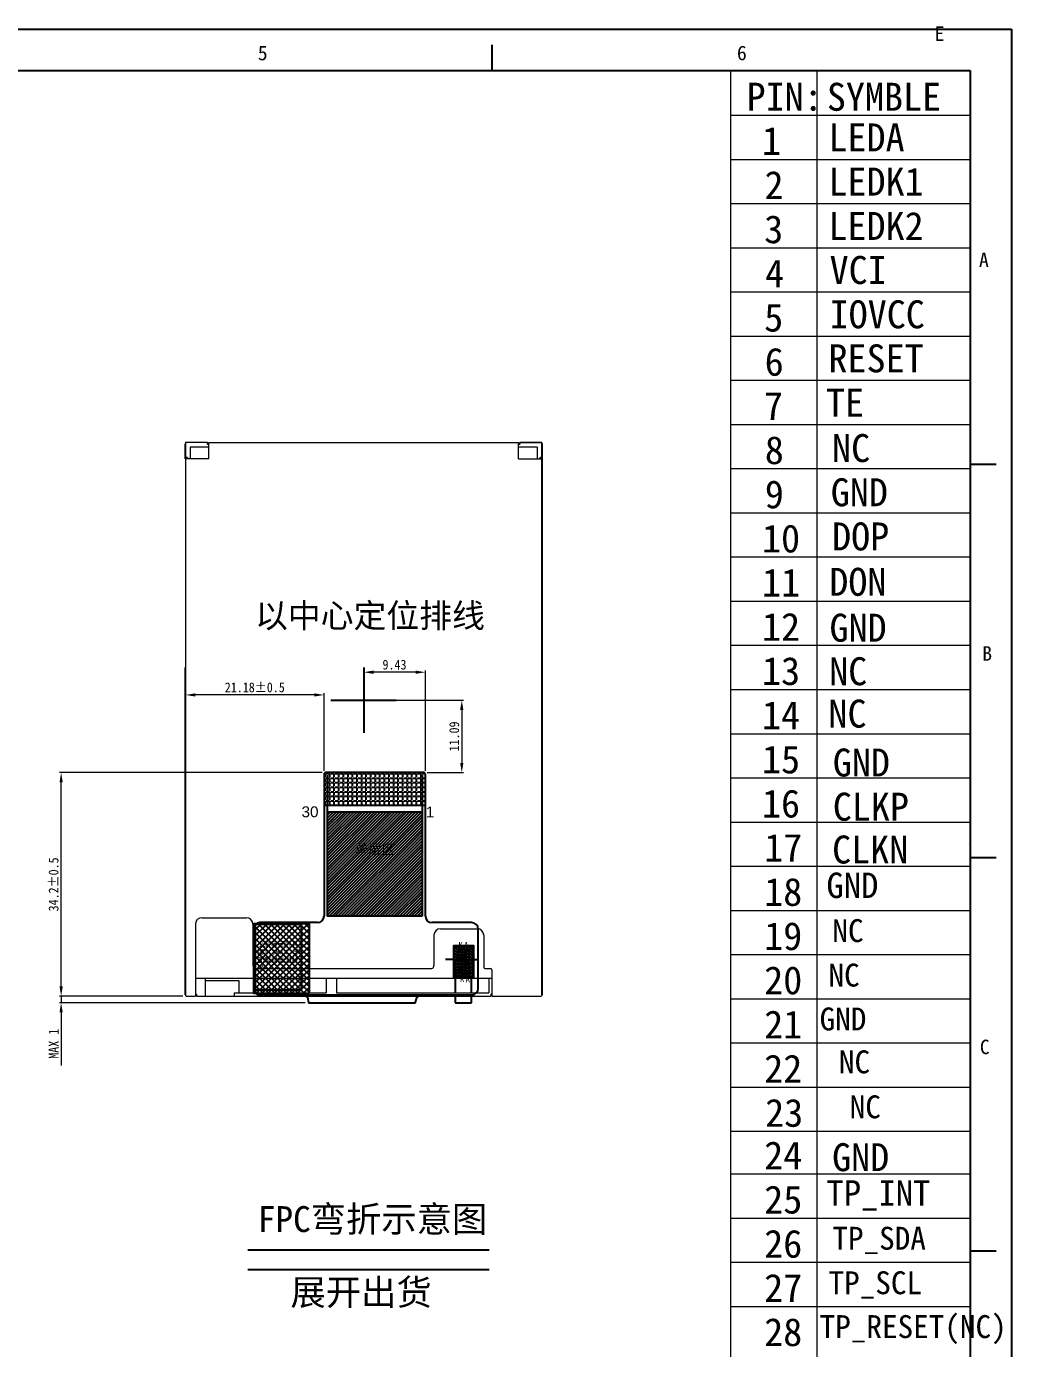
# Model space of a CAD drawing. Header units: millimetres. Extents: x 4482 to 4934, y -79 to 235.
# Drawn here: x 4782.8 to 4933.5, y 32.7 to 235 of the extents above; entities that cross this region are included whole.
import ezdxf
from ezdxf.enums import TextEntityAlignment as Align

# ---------------------------------------------------------------- set-up
doc = ezdxf.new("R2010")
doc.units = ezdxf.units.MM
doc.header["$PDMODE"] = 67
doc.layers.get('Defpoints').update_dxf_attribs({"lineweight": 18})
for name, color, linetype in [('', 7, 'Continuous'), ('BL', 7, 'Continuous'), ('BZ-Bottom', 181, 'Continuous'), ('DIM（标注）', 3, 'Continuous'), ('FPC', 5, 'Continuous'), ('TK', 151, 'Continuous'), ('标 注', 3, 'Continuous')]:
    doc.layers.add(name, color=color, linetype=linetype)
doc.layers.add('dim', color=84, linetype='Continuous', lineweight=9)
doc.styles.add('C-E02$0$HZ', font='')
doc.styles.add('St', font='', dxfattribs={"height": 2})
doc.styles.get("Standard").update_dxf_attribs({"font": 'arial.ttf'})
doc.styles.add('STYLE1', font='', dxfattribs={"width": 0.9})
doc.styles.add('宋', font='', dxfattribs={"height": 2})
doc.styles.add('宋体', font='')
doc.styles.get('C-E02$0$HZ').set_extended_font_data('SimSun')
doc.styles.get('St').set_extended_font_data('SimSun')
doc.styles.get('STYLE1').set_extended_font_data('KaiTi_GB2312')
doc.styles.get('宋').set_extended_font_data('SimSun')
doc.styles.get('宋体').set_extended_font_data('宋体')
doc.dimstyles.new('STANDARD$0', dxfattribs={"dimtxt": 1.5, "dimasz": 1.5, "dimexe": 0.25, "dimexo": 0.5, "dimgap": 0.4, "dimtad": 1, "dimzin": 9, "dimdsep": 46, "dimtxsty": 'STYLE1', "dimcen": 1.5, "dimclrd": 256, "dimclre": 256, "dimclrt": 256, "dimadec": 0, "dimazin": 0, "dimtfac": 1, "dimtmove": 0, "dimatfit": 3, "dimfxl": 1, "dimtolj": 1, "dimtzin": 0, "dimlwd": 5, "dimlwe": 5, "dimarcsym": 0})

# ---------------------------------------------------------------- blocks, each defined once
blk = doc.blocks.new('A$C7E87390C')
at = {"layer": 'BZ-Bottom', "lineweight": 5}
for p, q in [((3.55, 82.21), (3.55, 84.71)), ((3.55, 84.71), (50.93, 84.71)), ((50.93, 82.21), (50.93, 84.71)), ((0, 82.21), (0, 0.1)), ((3.55, 82.21), (0, 82.21)), ((50.93, 82.21), (54.48, 82.21)), ((54.48, 82.21), (54.48, 0.1)), ((1.5, 11), (1.5, 0)), ((2.5, 12), (9.3, 12)), ((10.3, 11), (10.3, 4.71)), ((39, 10.31), (44.6, 10.31)), ((38, 9.31), (38, 4.71)), ((45.6, 9.31), (45.6, 4.41)), ((10.8, 4.21), (37.5, 4.21)), ((45.8, 4.21), (46.63, 4.21)), ((46.83, 4.01), (46.83, 0)), ((0.1, 0), (1.5, 0)), ((46.83, 0), (54.38, 0))]:
    blk.add_line(p, q, dxfattribs=at)
for centre, radius, start, end in [((2.5, 11), 1, 90, 180), ((9.3, 11), 1, 360, 90), ((39, 9.31), 1, 90, 180), ((44.6, 9.31), 1, 360, 90), ((10.8, 4.71), 0.5, 180, 270), ((37.5, 4.71), 0.5, 270, 360), ((45.8, 4.41), 0.2, 180, 270), ((46.63, 4.01), 0.2, 0, 90), ((0.1, 0.1), 0.1, 180, 270), ((54.38, 0.1), 0.1, 270, 0)]:
    blk.add_arc(centre, radius, start, end, dxfattribs=at)
blk = doc.blocks.new('*D32')
at = {"layer": 'Defpoints', "color": 0}
for p in [(4788.15, 120.8), (4828.56, 120.8), (4807.28, 86.6)]:
    blk.add_point(p, dxfattribs=at)
at = {"layer": '标 注', "lineweight": 5}
for p, q in [((4828.06, 120.8), (4787.9, 120.8)), ((4788.15, 88.1), (4788.15, 119.3)), ((4806.78, 86.6), (4787.9, 86.6))]:
    blk.add_line(p, q, dxfattribs=at)
at = {"layer": '标 注'}
for points in [[(4787.9, 119.3), (4788.4, 119.3), (4788.15, 120.8)], [(4787.9, 88.1), (4788.4, 88.1), (4788.15, 86.6)]]:
    blk.add_solid(points, dxfattribs=at)
at = {"layer": '标 注', "insert": (4787, 103.7), "char_height": 1.5, "attachment_point": 5, "rotation": 90, "style": 'STYLE1'}
blk.add_mtext('\\A1;34.2%%P0.5', dxfattribs=at)
blk = doc.blocks.new('*D33')
at = {"layer": 'Defpoints', "color": 0}
for p in [(4807.18, 132.69), (4807.18, 126.43), (4828.36, 120.6)]:
    blk.add_point(p, dxfattribs=at)
at = {"layer": '标 注', "lineweight": 5}
for p, q in [((4807.18, 126.93), (4807.18, 132.94)), ((4826.86, 132.69), (4808.68, 132.69)), ((4828.36, 121.1), (4828.36, 132.94))]:
    blk.add_line(p, q, dxfattribs=at)
at = {"layer": '标 注'}
for points in [[(4808.68, 132.94), (4808.68, 132.44), (4807.18, 132.69)], [(4826.86, 132.94), (4826.86, 132.44), (4828.36, 132.69)]]:
    blk.add_solid(points, dxfattribs=at)
at = {"layer": '标 注', "insert": (4817.77, 133.84), "char_height": 1.5, "attachment_point": 5, "style": 'STYLE1'}
blk.add_mtext('\\A1;21.18%%P0.5', dxfattribs=at)
blk = doc.blocks.new('*D34')
at = {"layer": 'Defpoints', "color": 0}
for p in [(4788.15, 85.6), (4807.28, 86.6), (4826, 85.6)]:
    blk.add_point(p, dxfattribs=at)
at = {"layer": '标 注', "lineweight": 5}
for p, q in [((4788.15, 88.1), (4788.15, 89.6)), ((4806.78, 86.6), (4787.9, 86.6)), ((4825.5, 85.6), (4787.9, 85.6)), ((4788.15, 86.6), (4788.15, 85.6)), ((4788.15, 84.1), (4788.15, 76.01))]:
    blk.add_line(p, q, dxfattribs=at)
at = {"layer": '标 注'}
for points in [[(4787.9, 88.1), (4788.4, 88.1), (4788.15, 86.6)], [(4787.9, 84.1), (4788.4, 84.1), (4788.15, 85.6)]]:
    blk.add_solid(points, dxfattribs=at)
at = {"layer": '标 注', "insert": (4787, 79.31), "char_height": 1.5, "attachment_point": 5, "rotation": 90, "style": 'STYLE1'}
blk.add_mtext('\\A1;MAX 1', dxfattribs=at)
blk = doc.blocks.new('*D35')
at = {"layer": 'Defpoints', "color": 0}
for p in [(4834.43, 131.89), (4843.65, 120.8), (4849.43, 120.8)]:
    blk.add_point(p, dxfattribs=at)
at = {"layer": '标 注', "lineweight": 5}
for p, q in [((4834.93, 131.89), (4849.68, 131.89)), ((4849.43, 130.39), (4849.43, 122.3)), ((4844.15, 120.8), (4849.68, 120.8))]:
    blk.add_line(p, q, dxfattribs=at)
at = {"layer": '标 注'}
for points in [[(4849.18, 130.39), (4849.68, 130.39), (4849.43, 131.89)], [(4849.18, 122.3), (4849.68, 122.3), (4849.43, 120.8)]]:
    blk.add_solid(points, dxfattribs=at)
at = {"layer": '标 注', "insert": (4848.28, 126.34), "char_height": 1.5, "attachment_point": 5, "rotation": 90, "style": 'STYLE1'}
blk.add_mtext('\\A1;11.09', dxfattribs=at)
blk = doc.blocks.new('*D36')
at = {"layer": 'Defpoints', "color": 0}
for p in [(4834.43, 136.17), (4834.43, 131.89), (4843.86, 120.6)]:
    blk.add_point(p, dxfattribs=at)
at = {"layer": '标 注', "lineweight": 5}
for p, q in [((4834.43, 132.39), (4834.43, 136.42)), ((4842.36, 136.17), (4835.93, 136.17)), ((4843.86, 121.1), (4843.86, 136.42))]:
    blk.add_line(p, q, dxfattribs=at)
at = {"layer": '标 注'}
for points in [[(4835.93, 136.42), (4835.93, 135.92), (4834.43, 136.17)], [(4842.36, 136.42), (4842.36, 135.92), (4843.86, 136.17)]]:
    blk.add_solid(points, dxfattribs=at)
at = {"layer": '标 注', "insert": (4839.14, 137.32), "char_height": 1.5, "attachment_point": 5, "style": 'STYLE1'}
blk.add_mtext('\\A1;9.43', dxfattribs=at)

msp = doc.modelspace()

# ---------------------------------------------------------------- hatches: boundary and pattern name
h = msp.add_hatch()
h.set_pattern_fill('ANSI37', color=2, scale=0.2, style=0)
h.set_pattern_definition([(225, (6414.7673, 716.6209), (0.4490128, -0.4490128), []), (315, (6414.7673, 716.6209), (0.4490128, 0.4490128), [])])
h.paths.add_polyline_path([(4826.079, 86.999), (4817.642, 86.999), (4817.642, 97.707), (4826.079, 97.707)])
at = {"layer": 'DIM（标注）'}
h = msp.add_hatch(dxfattribs=at)
h.set_pattern_fill('ANSI37', color=2, scale=0.1, style=0)
h.set_pattern_definition([(225, (9842.8558, 1640.82944), (0.224506403, -0.224506403), []), (315, (9842.8558, 1640.82944), (0.224506403, 0.224506403), [])])
h.paths.add_polyline_path([(4851.222, 89.358), (4848.222, 89.358), (4848.222, 94.358), (4851.222, 94.358)])
at = {"layer": 'FPC'}
h = msp.add_hatch(dxfattribs=at)
h.set_pattern_fill('ANGLE', color=6, scale=0.1, style=0)
h.set_pattern_definition([(180, (9504.2472, 191.173), (0, -0.6985), [0.508, -0.1905]), (270, (9504.2472, 191.173), (0.6985, -4e-17), [0.508, -0.1905])])
h.paths.add_polyline_path([(4828.358, 120.6), (4828.358, 115.8), (4843.858, 115.8), (4843.858, 120.6, 0.4142136), (4843.658, 120.8), (4828.558, 120.8, 0.4142136)])
at = {"layer": '标 注'}
h = msp.add_hatch(dxfattribs=at)
h.set_pattern_fill('ANSI31', color=0, scale=0.1, style=0)
h.set_pattern_definition([(225, (9504.24723, 447.71762), (0.224506403, -0.224506403), [])])
h.paths.add_polyline_path([(4828.858, 98.848), (4843.358, 98.848), (4843.358, 114.8), (4828.858, 114.8)])
h.paths.add_polyline_path([(4832.727, 110.504), (4839.628, 110.504), (4839.628, 107.768), (4832.727, 107.768)], flags=24)

# ---------------------------------------------------------------- linework, layer by layer
at = {"layer": '', "color": 0}
msp.add_line((4927.183, 214.249), (4927.183, 54.805), dxfattribs=at)
at = {"color": 7, "linetype": 'Continuous'}
for p, q in [((4482.004, 234.562), (4933.52, 234.562)), ((4933.52, 234.562), (4933.52, -79.124))]:
    msp.add_line(p, q, dxfattribs=at)
at = {"linetype": 'Continuous'}
for p, q in [((4854.069, 228.224), (4854.069, 232.185)), ((4488.341, 228.224), (4927.183, 228.224)), ((4927.183, 228.224), (4927.183, -72.786)), ((4927.183, 168.022), (4931.144, 168.022)), ((4927.183, 107.82), (4931.144, 107.82)), ((4927.183, 47.618), (4931.144, 47.618))]:
    msp.add_line(p, q, dxfattribs=at)
at = {"color": 0, "linetype": 'ByBlock', "lineweight": 0}
for p, q in [((4890.529, 228.224), (4890.529, 18.838)), ((4890.529, 228.224), (4927.183, 228.224)), ((4903.743, 228.224), (4903.743, 18.838)), ((4890.529, 221.408), (4927.183, 221.408)), ((4890.529, 214.647), (4927.183, 214.647)), ((4890.529, 207.887), (4927.183, 207.887)), ((4890.529, 201.126), (4927.183, 201.126)), ((4890.529, 194.366), (4927.183, 194.366)), ((4890.529, 187.605), (4927.183, 187.605)), ((4890.529, 180.845), (4927.183, 180.845)), ((4890.529, 174.084), (4927.183, 174.084)), ((4890.529, 167.324), (4927.183, 167.324)), ((4890.529, 160.563), (4927.183, 160.563)), ((4890.529, 153.803), (4927.183, 153.803)), ((4890.529, 147.042), (4927.183, 147.042)), ((4890.529, 140.282), (4927.183, 140.282)), ((4890.529, 133.521), (4927.183, 133.521)), ((4890.529, 126.761), (4927.183, 126.761)), ((4890.529, 120), (4927.183, 120)), ((4890.529, 113.24), (4927.183, 113.24)), ((4890.529, 106.479), (4927.183, 106.479)), ((4890.529, 99.719), (4927.183, 99.719)), ((4890.529, 92.958), (4927.183, 92.958)), ((4890.529, 86.198), (4927.183, 86.198)), ((4890.529, 79.437), (4927.183, 79.437)), ((4890.529, 72.677), (4927.183, 72.677)), ((4890.529, 65.916), (4927.183, 65.916)), ((4890.529, 59.401), (4927.183, 59.401)), ((4890.529, 52.64), (4927.183, 52.64)), ((4890.529, 45.88), (4927.183, 45.88)), ((4890.529, 39.119), (4927.183, 39.119))]:
    msp.add_line(p, q, dxfattribs=at)
at = {"lineweight": 5}
for p, q in [((4808.83, 86.898), (4808.83, 86.798)), ((4853.86, 86.898), (4853.86, 86.598))]:
    msp.add_line(p, q, dxfattribs=at)
at = {"color": 1}
for p, q in [((4816.717, 47.786), (4853.614, 47.786)), ((4816.717, 44.786), (4853.614, 44.786))]:
    msp.add_line(p, q, dxfattribs=at)
at = {"color": 2}
msp.add_lwpolyline([(4826.079, 86.999), (4817.642, 86.999), (4817.642, 97.707), (4826.079, 97.707)], close=True, dxfattribs=at)
at = {"color": 1}
msp.add_lwpolyline([(4817.841, 87.559), (4824.903, 87.559), (4824.903, 97.555), (4817.841, 97.555)], close=True, dxfattribs=at)
at = {"layer": 'BL', "lineweight": 5}
for p, q in [((4810.528, 171.308), (4807.18, 171.308)), ((4807.18, 171.308), (4807.18, 169.008)), ((4810.528, 171.308), (4807.18, 171.308)), ((4807.18, 171.308), (4807.18, 164.508)), ((4810.728, 170.608), (4807.88, 170.608)), ((4807.88, 170.608), (4807.88, 168.808)), ((4810.528, 171.308), (4810.528, 171.108)), ((4810.528, 171.308), (4810.528, 171.108)), ((4810.528, 171.108), (4810.528, 171.308)), ((4810.528, 171.308), (4810.528, 171.008)), ((4810.528, 171.108), (4810.628, 171.108)), ((4810.528, 171.108), (4810.628, 171.108)), ((4810.728, 171.108), (4810.528, 171.108)), ((4810.728, 171.008), (4810.528, 171.008)), ((4858.313, 171.108), (4858.113, 171.108)), ((4858.313, 171.008), (4858.113, 171.008)), ((4860.96, 170.608), (4858.113, 170.608)), ((4858.313, 171.108), (4858.213, 171.108)), ((4858.313, 171.108), (4858.213, 171.108)), ((4861.66, 171.308), (4858.313, 171.308)), ((4858.313, 171.308), (4858.313, 171.108)), ((4858.313, 171.308), (4861.66, 171.308)), ((4858.313, 171.308), (4858.313, 171.108)), ((4858.313, 171.308), (4858.313, 171.108)), ((4858.313, 171.108), (4858.313, 171.308)), ((4858.313, 171.108), (4858.313, 171.308)), ((4861.66, 171.308), (4858.313, 171.308)), ((4858.313, 171.008), (4858.313, 171.308)), ((4860.96, 170.608), (4860.96, 168.708)), ((4861.66, 171.308), (4861.66, 169.308)), ((4861.66, 171.308), (4861.66, 169.008)), ((4861.66, 171.308), (4861.66, 164.508)), ((4807.18, 169.008), (4807.38, 169.008)), ((4807.48, 169.008), (4807.18, 169.008)), ((4807.38, 169.008), (4807.38, 168.808)), ((4807.48, 169.008), (4807.48, 168.808)), ((4861.36, 169.008), (4861.66, 169.008)), ((4861.36, 169.008), (4861.66, 169.008)), ((4861.36, 169.008), (4861.36, 168.708)), ((4861.66, 169.008), (4861.46, 169.008)), ((4861.66, 169.008), (4861.46, 169.008)), ((4861.46, 169.008), (4861.46, 168.708)), ((4861.66, 157.908), (4861.66, 134.108)), ((4807.18, 136.888), (4807.18, 134.108)), ((4807.18, 127.508), (4807.18, 101.198)), ((4861.66, 127.508), (4861.66, 101.198)), ((4807.18, 94.598), (4807.18, 86.798)), ((4861.66, 94.598), (4861.66, 86.798)), ((4828.68, 89.298), (4808.68, 89.298)), ((4810.18, 89.298), (4810.18, 86.598)), ((4854.01, 89.298), (4810.18, 89.298)), ((4828.68, 89.298), (4828.68, 87.098)), ((4828.68, 89.298), (4828.68, 87.098)), ((4830.28, 89.298), (4830.28, 87.098)), ((4830.28, 89.298), (4830.28, 87.098)), ((4853.56, 89.298), (4853.56, 87.098)), ((4853.56, 89.298), (4853.56, 87.098)), ((4810.18, 88.968), (4815.305, 88.968)), ((4814.61, 87.098), (4828.68, 87.098)), ((4814.61, 87.098), (4814.61, 86.598)), ((4815.305, 88.968), (4815.305, 87.098)), ((4815.305, 87.098), (4828.68, 87.098)), ((4830.28, 87.098), (4853.56, 87.098)), ((4830.28, 87.098), (4853.56, 87.098)), ((4808.68, 86.898), (4808.83, 86.898)), ((4808.68, 86.798), (4808.83, 86.798)), ((4808.83, 86.798), (4808.73, 86.798)), ((4808.83, 86.798), (4808.83, 86.598)), ((4808.83, 86.598), (4853.86, 86.598)), ((4808.83, 86.598), (4815.305, 86.598)), ((4815.305, 86.598), (4853.86, 86.598)), ((4854.01, 86.898), (4853.86, 86.898)), ((4853.96, 86.798), (4853.86, 86.798)), ((4853.86, 86.798), (4853.86, 86.598)), ((4854.01, 86.798), (4853.86, 86.798))]:
    msp.add_line(p, q, dxfattribs=at)
at = {"layer": 'dim', "color": 0}
for p, q in [((4927.183, 214.249), (4927.183, 228.224)), ((4926.868, 109.733), (4926.868, 109.733))]:
    msp.add_line(p, q, dxfattribs=at)
at = {"layer": 'DIM（标注）', "color": 30}
for p, q in [((4828.358, 120.6), (4828.358, 98.848)), ((4828.358, 120.6), (4828.358, 98.848)), ((4843.65, 120.8), (4828.55, 120.8)), ((4843.658, 120.8), (4828.558, 120.8)), ((4843.658, 120.8), (4828.558, 120.8)), ((4843.858, 98.848), (4843.858, 120.6)), ((4827.358, 97.848), (4818.548, 97.848)), ((4825.678, 97.848), (4818.548, 97.848)), ((4850.94, 97.848), (4844.858, 97.848)), ((4850.94, 97.848), (4844.858, 97.848)), ((4817.548, 96.848), (4817.548, 87.788)), ((4817.548, 96.848), (4817.548, 87.788)), ((4851.94, 87.788), (4851.94, 96.848)), ((4851.94, 87.788), (4851.94, 96.848)), ((4848.94, 92.198), (4846.94, 92.198)), ((4850.94, 92.198), (4851.94, 92.198)), ((4818.548, 86.788), (4824.998, 86.788)), ((4818.548, 86.788), (4824.998, 86.788)), ((4825.998, 85.788), (4825.998, 85.598)), ((4825.998, 85.788), (4825.998, 85.598)), ((4842.358, 85.598), (4842.358, 85.788)), ((4842.358, 85.598), (4842.358, 85.788)), ((4843.358, 86.788), (4850.94, 86.788)), ((4843.358, 86.788), (4850.94, 86.788))]:
    msp.add_line(p, q, dxfattribs=at)
at = {"layer": 'DIM（标注）', "color": 0}
msp.add_lwpolyline([(4851.222, 89.358), (4848.222, 89.358), (4848.222, 94.358), (4851.222, 94.358)], close=True, dxfattribs=at)
at = {"layer": 'DIM（标注）', "color": 30}
for points in [[(4849.44, 89.598), (4848.94, 89.598), (4848.94, 93.698), (4849.44, 93.698)], [(4850.44, 89.598), (4849.94, 89.598), (4849.94, 93.698), (4850.44, 93.698)]]:
    msp.add_lwpolyline(points, close=True, dxfattribs=at)
for centre, radius, start, end in [((4828.558, 120.6), 0.2, 90, 180), ((4828.558, 120.6), 0.2, 90, 180), ((4843.658, 120.6), 0.2, 360, 90), ((4843.658, 120.6), 0.2, 360, 90), ((4818.548, 96.848), 1, 90, 180), ((4818.548, 96.848), 1, 90, 180), ((4827.358, 98.848), 1, 270, 0), ((4827.358, 98.848), 1, 270, 0), ((4844.858, 98.848), 1, 180, 270), ((4844.858, 98.848), 1, 180, 270), ((4850.94, 96.848), 1, 0, 90), ((4850.94, 96.848), 1, 0, 90), ((4818.548, 87.788), 1, 180, 270), ((4818.548, 87.788), 1, 180, 270), ((4850.94, 87.788), 1, 270, 360), ((4850.94, 87.788), 1, 270, 360), ((4824.998, 85.788), 1, 0, 90), ((4824.998, 85.788), 1, 0, 90), ((4843.358, 85.788), 1, 90, 180), ((4843.358, 85.788), 1, 90, 180)]:
    msp.add_arc(centre, radius, start, end, dxfattribs=at)
at = {"layer": 'FPC', "color": 30}
for p, q in [((4828.858, 120.43), (4828.858, 98.848)), ((4843.358, 120.43), (4843.358, 98.848)), ((4828.358, 115.8), (4843.858, 115.8)), ((4828.858, 114.8), (4843.358, 114.8)), ((4843.358, 98.848), (4828.858, 98.848)), ((4824.998, 86.788), (4843.358, 86.788))]:
    msp.add_line(p, q, dxfattribs=at)
at = {"layer": 'FPC'}
for p, q in [((4848.44, 89.496), (4848.44, 92.198)), ((4848.44, 92.198), (4849.04, 92.198)), ((4848.44, 89.496), (4848.44, 92.198)), ((4848.44, 92.198), (4849.04, 92.198)), ((4849.04, 92.198), (4848.94, 92.198)), ((4848.94, 92.198), (4849.04, 92.198)), ((4849.04, 92.198), (4848.94, 92.198)), ((4848.94, 92.198), (4849.04, 92.198)), ((4849.34, 92.198), (4849.44, 92.198)), ((4849.44, 92.198), (4849.34, 92.198)), ((4849.34, 92.198), (4850.04, 92.198)), ((4849.34, 92.198), (4849.44, 92.198)), ((4849.44, 92.198), (4849.34, 92.198)), ((4849.34, 92.198), (4850.04, 92.198)), ((4850.04, 92.198), (4849.94, 92.198)), ((4850.04, 92.198), (4849.94, 92.198)), ((4849.94, 91.274), (4849.94, 90.098)), ((4849.94, 91.274), (4849.94, 90.098)), ((4850.34, 92.198), (4850.94, 92.198)), ((4850.34, 92.198), (4850.94, 92.198)), ((4850.44, 91.274), (4850.44, 90.098)), ((4850.44, 91.274), (4850.44, 90.098)), ((4850.94, 90.098), (4848.44, 90.098)), ((4850.94, 90.098), (4848.44, 90.098)), ((4848.44, 89.298), (4848.44, 87.098)), ((4848.94, 90.424), (4848.94, 90.098)), ((4848.94, 90.424), (4848.94, 90.098)), ((4849.44, 90.424), (4849.44, 90.098)), ((4849.44, 90.424), (4849.44, 90.098)), ((4850.94, 87.098), (4850.94, 89.298)), ((4848.44, 86.598), (4848.44, 85.598)), ((4850.94, 85.598), (4850.94, 86.598))]:
    msp.add_line(p, q, dxfattribs=at)
at = {"layer": 'FPC', "color": 0, "const_width": 0.1}
msp.add_lwpolyline([(4843.858, 117.8), (4828.358, 117.8)], dxfattribs=at)
at = {"layer": 'FPC'}
for points in [[(4848.94, 90.724), (4848.94, 92.048)], [(4848.94, 90.724), (4848.94, 92.048)], [(4849.44, 92.048), (4849.44, 90.724)], [(4849.44, 92.048), (4849.44, 90.724)], [(4849.94, 91.574), (4849.94, 92.048)], [(4849.94, 91.574), (4849.94, 92.048)], [(4850.34, 92.198), (4850.44, 92.198)], [(4850.34, 92.198), (4850.44, 92.198)], [(4850.44, 92.048), (4850.44, 91.574)], [(4850.44, 92.048), (4850.44, 91.574)]]:
    msp.add_lwpolyline(points, dxfattribs=at)
for centre in [(4850.19, 91.424), (4850.19, 91.424), (4849.19, 90.574), (4849.19, 90.574)]:
    msp.add_circle(centre, 0.15, dxfattribs=at)
for centre, radius, start, end in [((4849.09, 92.198), 0.212, 180, 225), ((4849.09, 92.198), 0.212, 180, 225), ((4849.19, 92.198), 0.15, 180, 0), ((4849.19, 92.198), 0.15, 180, 0), ((4849.29, 92.198), 0.212, 315, 0), ((4849.29, 92.198), 0.212, 315, 0), ((4850.09, 92.198), 0.212, 180, 225), ((4850.09, 92.198), 0.212, 180, 225), ((4850.09, 91.424), 0.212, 135, 225), ((4850.09, 91.424), 0.212, 135, 225), ((4850.19, 92.198), 0.15, 180, 0), ((4850.19, 92.198), 0.15, 180, 0), ((4850.29, 92.198), 0.212, 315, 0), ((4850.29, 92.198), 0.212, 315, 0), ((4850.29, 91.424), 0.212, 315, 45), ((4850.29, 91.424), 0.212, 315, 45), ((4849.09, 90.574), 0.212, 135, 225), ((4849.09, 90.574), 0.212, 135, 225), ((4849.29, 90.574), 0.212, 315, 45), ((4849.29, 90.574), 0.212, 315, 45)]:
    msp.add_arc(centre, radius, start, end, dxfattribs=at)
at = {"layer": 'TK', "lineweight": -3}
for p, q in [((4807.18, 168.808), (4807.18, 171.108)), ((4861.66, 171.108), (4861.66, 86.798)), ((4807.18, 86.798), (4807.18, 136.888))]:
    msp.add_line(p, q, dxfattribs=at)
at = {"layer": '标 注', "color": 0}
for p, q in [((4834.43, 136.888), (4834.43, 126.888)), ((4829.42, 131.888), (4839.42, 131.888))]:
    msp.add_line(p, q, dxfattribs=at)
at = {"layer": '标 注'}
msp.add_line((4828.358, 115.8), (4843.858, 115.8), dxfattribs=at)
at = {"layer": '标 注', "color": 30}
msp.add_line((4825.998, 85.598), (4842.358, 85.598), dxfattribs=at)
at = {"layer": '标 注', "color": 5}
msp.add_line((4848.44, 85.598), (4850.94, 85.598), dxfattribs=at)

# ---------------------------------------------------------------- block references
msp.add_blockref('A$C7E87390C', (4807.18, 86.598))

# ---------------------------------------------------------------- texts
at = {"color": 4, "linetype": 'Continuous', "style": '宋体'}
for s, p in [('E', (4921.753, 232.771)), ('5', (4818.229, 229.816)), ('6', (4891.519, 229.828)), ('A', (4928.533, 198.155)), ('B', (4929.031, 137.934)), ('C', (4928.672, 77.721))]:
    msp.add_text(s, height=2.218, dxfattribs=at).set_placement(p)
at = {"color": 0, "style": '宋体', "width": 1}
for s, height, p in [('PIN:', 4.2796, (4892.992, 222.1)), ('1', 4.28, (4895.353, 215.34)), ('2', 4.28, (4895.736, 208.579)), ('LEDK1', 4.2796, (4905.52, 209.104)), ('LEDK2', 4.2796, (4905.52, 202.318)), ('3', 4.28, (4895.688, 201.819)), ('4', 4.28, (4895.831, 195.058)), ('VCI', 4.2796, (4905.688, 195.583)), ('5', 4.28, (4895.688, 188.298)), ('IOVCC', 4.2796, (4905.696, 188.797)), ('RESET', 4.2796, (4905.52, 182.062)), ('6', 4.28, (4895.759, 181.537)), ('7', 4.28, (4895.664, 174.777)), ('TE', 4.2796, (4905.137, 175.276)), ('8', 4.28, (4895.783, 168.016)), ('NC', 4.2796, (4906.069, 168.326)), ('GND', 4.2796, (4905.871, 161.565)), ('9', 4.28, (4895.783, 161.256)), ('10', 4.2796, (4895.353, 154.495)), ('DOP', 4.2796, (4906.075, 154.805)), ('11', 4.2796, (4895.353, 147.735)), ('DON', 4.2796, (4905.65, 147.861)), ('12', 4.2796, (4895.353, 140.974)), ('GND', 4.2796, (4905.678, 140.84)), ('13', 4.2796, (4895.353, 134.214)), ('NC', 4.2796, (4905.625, 134.181)), ('14', 4.2796, (4895.353, 127.453)), ('NC', 4.2796, (4905.516, 127.694)), ('15', 4.2796, (4895.353, 120.693)), ('GND', 4.2796, (4906.183, 120.21)), ('16', 4.2796, (4895.353, 113.932)), ('CLKP', 4.2796, (4906.183, 113.45)), ('17', 4.2796, (4895.688, 107.172)), ('CLKN', 4.2796, (4906.077, 106.897)), ('GND', 3.8958, (4905.208, 101.615)), ('18', 4.2796, (4895.688, 100.411)), ('19', 4.2796, (4895.688, 93.651)), ('NC', 3.5062, (4906.114, 94.872)), ('20', 4.2796, (4895.688, 86.89)), ('NC', 3.5062, (4905.524, 88.066)), ('21', 4.2796, (4895.688, 80.13)), ('GND', 3.5062, (4904.161, 81.354)), ('22', 4.2796, (4895.688, 73.369)), ('NC', 3.5062, (4907.113, 74.789)), ('23', 4.2796, (4895.831, 66.609)), ('NC', 3.5062, (4908.772, 67.91)), ('24', 4.2796, (4895.688, 60.093)), ('GND', 4.2796, (4906.077, 59.819)), ('25', 4.2796, (4895.688, 53.333)), ('TP_INT', 3.8958, (4905.208, 54.536)), ('26', 4.2796, (4895.688, 46.572)), ('TP_SDA', 3.5062, (4906.114, 47.794)), ('TP_SCL', 3.5062, (4905.524, 40.988)), ('27', 4.2796, (4895.688, 39.812)), ('28', 4.2796, (4895.688, 33.051)), ('TP_RESET(NC)', 3.50623, (4904.161, 34.276))]:
    msp.add_text(s, height=height, dxfattribs=at).set_placement(p)
at = {"color": 0, "linetype": 'ByBlock', "lineweight": 0, "style": '宋体', "width": 1}
for s, p in [('SYMBLE', (4905.274, 222.084)), ('LEDA', (4905.52, 215.865))]:
    msp.add_text(s, height=4.2796, dxfattribs=at).set_placement(p)
at = {"color": 1, "linetype": 'Continuous', "style": '宋体'}
msp.add_text('以中心定位排线', height=3.6824, dxfattribs=at).set_placement((4835.382, 142.997), align=Align.CENTER)
at = {"color": 1, "style": '宋'}
for s, insert, char_height, width, attachment_point in [('单层区', (4839.253, 108.143), 1.5, 14.30643, 9), ('FPC弯折示意图', (4818.239, 54.463), 3.96, 58.31245, 1), (' 展开出货', (4820.536, 43.273), 3.96, 58.31245, 1)]:
    msp.add_mtext(s, dxfattribs=dict(at, insert=insert, char_height=char_height, width=width, attachment_point=attachment_point))
at = {"layer": 'dim', "color": 7, "style": 'C-E02$0$HZ'}
for s, p in [('K', (4848.932, 93.927)), ('A', (4849.795, 93.914)), ('K', (4849.161, 88.748)), ('K', (4849.161, 88.748)), ('A', (4850.023, 88.736)), ('A', (4850.023, 88.736))]:
    msp.add_text(s, height=0.947, dxfattribs=at).set_placement(p)
at = {"layer": 'dim', "color": 4, "insert": (4818.146, 90.387), "char_height": 0.75, "width": 6.76336, "attachment_point": 7, "style": 'St'}
msp.add_mtext('{\\C1;小封装}元件高度1.3MAX，表面覆耐高温胶带', dxfattribs=at)
at = {"layer": 'DIM（标注）', "color": 30, "width": 1.08068, "attachment_point": 9}
for s, insert, char_height in [('30', (4827.513, 113.951), 1.6653), ('1', (4845.224, 113.951), 1.665)]:
    msp.add_mtext(s, dxfattribs=dict(at, insert=insert, char_height=char_height))

# ---------------------------------------------------------------- dimensions: what is measured, and where the dimension line sits
at = {"layer": '标 注'}
dim = msp.add_linear_dim(base=(4834.43, 136.173), p1=(4843.858, 120.6), p2=(4834.43, 131.888), dimstyle='STANDARD$0', dxfattribs=at)
dim.commit()
dim.dimension.update_dxf_attribs({"geometry": '*D36', "text_midpoint": (4839.144, 137.323)})
dim = msp.add_linear_dim(base=(4807.18, 132.693), p1=(4828.358, 120.6), p2=(4807.18, 126.43), text='<>%%P0.5', dimstyle='STANDARD$0', dxfattribs=at)
dim.commit()
dim.dimension.update_dxf_attribs({"geometry": '*D33', "text_midpoint": (4817.769, 133.843)})
dim = msp.add_linear_dim(base=(4849.432, 120.8), p1=(4834.43, 131.888), p2=(4843.65, 120.8), angle=90, dimstyle='STANDARD$0', dxfattribs=at)
dim.commit()
dim.dimension.update_dxf_attribs({"geometry": '*D35', "text_midpoint": (4848.282, 126.344)})
for base, p2, text, picture, middle in [((4788.153, 120.8), (4828.558, 120.8), '<>%%P0.5', '*D32', (4787.003, 103.699)), ((4788.153, 85.598), (4825.998, 85.598), 'MAX <>', '*D34', (4787.003, 79.305))]:
    dim = msp.add_linear_dim(base=base, p1=(4807.28, 86.598), p2=p2, angle=90, text=text, dimstyle='STANDARD$0', dxfattribs=at)
    dim.commit()
    dim.dimension.update_dxf_attribs({"geometry": picture, "text_midpoint": middle})

doc.saveas('drawing.dxf')
